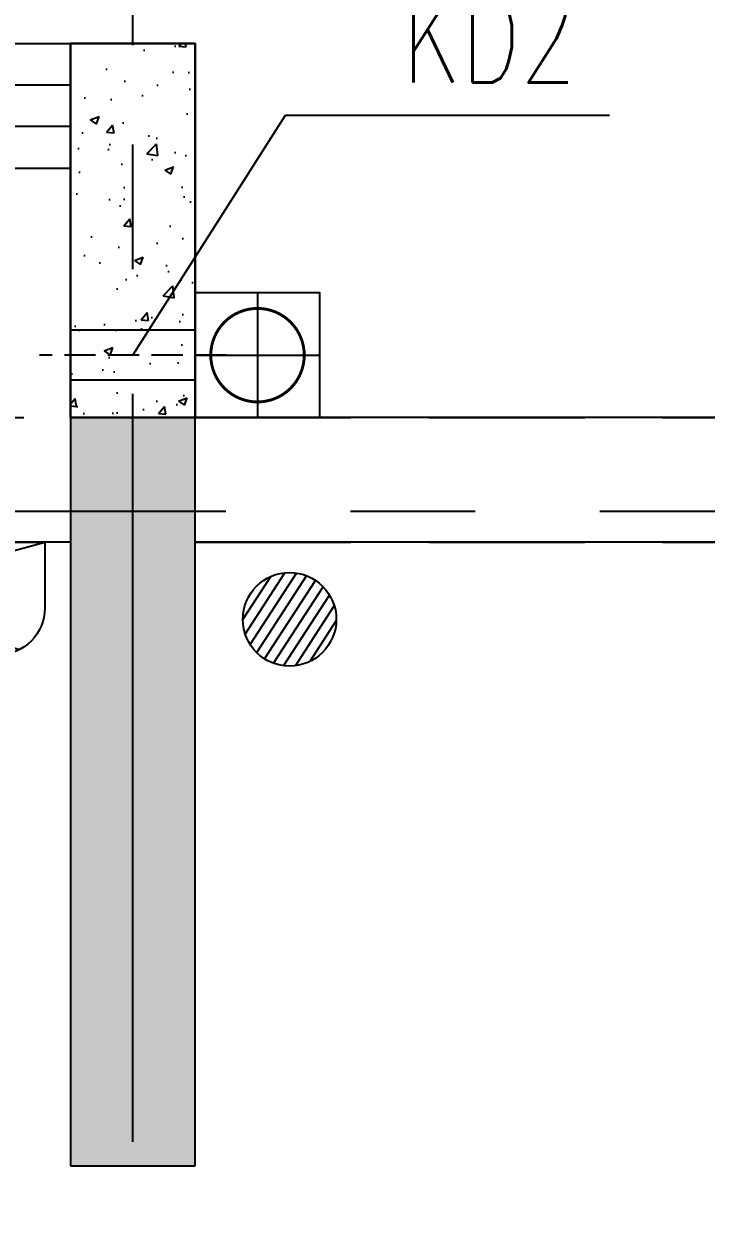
# Model space of a CAD drawing. Header units: millimetres. Extents: x -187744 to 2148, y -49419 to 6550.
# Drawn here: x -28967 to -27873, y -8393 to -6480 of the extents above; entities that cross this region are included whole.
import ezdxf
from ezdxf.enums import TextEntityAlignment as Align

# ---------------------------------------------------------------- set-up
doc = ezdxf.new("R2010")
doc.units = ezdxf.units.MM
doc.header["$LTSCALE"] = 1000
doc.header["$MEASUREMENT"] = 0
for name, pattern in [('B1户型$0$DASH', [0.35, 0.25, -0.1]), ('CONTINOUS', [0]), ('DASH', [0.35, 0.25, -0.1]), ('DASHED2', [0.375, 0.25, -0.125]), ('M-CENTER', [1.8, 1.2, -0.2, 0.2, -0.2])]:
    doc.linetypes.add(name, pattern=pattern)
doc.layers.get('Defpoints').update_dxf_attribs({"color": 136})
for name, color, linetype in [('-N凝结水立管', 150, 'N凝结水50'), ('0w-梁1', 4, 'DASHED2'), ('1#f35层以上墙柱-col_建筑$0$1#f35层以上墙柱-col$0$Col_1#_2F$0$0q-柱0', 3, 'Continuous'), ('1#f35层以上墙柱-col_建筑$0$1#f35层以上墙柱-col$0$Col_1#_2F$0$0q-柱填充', 251, 'Continuous'), ('A-AXIS', 150, 'Continuous'), ('A-DIM', 44, 'Continuous'), ('AXIS', 150, 'Continuous'), ('AXIS_TEXT', 50, 'Continuous'), ('B1户型$0$3T_WOOD', 21, 'Continuous'), ('B1户型$0$KT-HOLE', 211, 'Continuous'), ('B1户型$0$WALL', 2, 'Continuous'), ('B1户型$0$WIND', 4, 'Continuous'), ('B1户型$0$厨卫用具', 15, 'Continuous'), ('B1户型$0$铝膜填充', 49, 'Continuous'), ('DIM_LEAD', 1, 'Continuous'), ('DOTE', 138, 'M-CENTER'), ('KT-HOLE', 211, 'Continuous'), ('PUB_TEXT', 7, 'Continuous'), ('WALL', 160, 'Continuous')]:
    doc.layers.add(name, color=color, linetype=linetype)
doc.layers.add('-给排水辅助线', color=201, linetype='Continuous', plot=False)
doc.layers.add('B1户型$0$0-TTLB', color=1, linetype='Continuous', true_color=0xff0000)
doc.styles.add('-linetext', font='(hs)华森字母.shx', dxfattribs={"width": 0.6, "bigfont": '(hs)华森汉字.shx'})
doc.styles.add('_TCH_DIM', font='SIMPLEX', dxfattribs={"bigfont": 'GBCBIG'})
doc.styles.add('COMPLEX', font='COMPLEX')
doc.styles.add('H-DIM', font='archs.shx', dxfattribs={"width": 0.7})
doc.linetypes.add('N凝结水50', pattern='A,50,-1,["N",-linetext,S=1.5,R=0,X=-0.75,Y=-0.75],-1', length=52)
doc.dimstyles.new('H_DIM_1', dxfattribs={"dimscale": 0, "dimtxt": 2.5, "dimasz": 0.8, "dimexe": 2, "dimexo": 1.5, "dimgap": 0.6, "dimtad": 1, "dimdec": 0, "dimzin": 12, "dimdsep": 46, "dimtxsty": 'H-DIM', "dimblk": 'ARCHTICK', "dimcen": 0.125, "dimclrd": 44, "dimclre": 44, "dimclrt": 50, "dimadec": 0, "dimazin": 0, "dimtfac": 1, "dimtdec": 0, "dimtix": 1, "dimtmove": 2, "dimatfit": 3, "dimldrblk": 'ARCHTICK', "dimfxl": 1, "dimtvp": 1, "dimtolj": 1, "dimtzin": 0, "dimarcsym": 0})

# ---------------------------------------------------------------- blocks, each defined once
blk = doc.blocks.new('_ArchTick')
at = {"color": 0, "linetype": 'ByBlock', "const_width": 0.4}
blk.add_lwpolyline([(-0.5, -0.5), (0.5, 0.5)], dxfattribs=at)
blk = doc.blocks.new('*D56')
at = {"layer": 'A-DIM', "color": 44, "lineweight": -2, "transparency": 16777216}
for p, q in [((-2492.1, 4647.4), (-2492.1, 4984)), ((-92.1, 4647.4), (-92.1, 4984)), ((-2492.1, 4884), (-92.1, 4884))]:
    blk.add_line(p, q, dxfattribs=at)
at = {"layer": 'Defpoints', "color": 0, "transparency": 16777216}
for p in [(-92.1, 4884), (-2492.1, 4572.4), (-92.1, 4572.4)]:
    blk.add_point(p, dxfattribs=at)
at = {"layer": 'A-DIM', "color": 44, "lineweight": -2, "transparency": 16777216, "xscale": 40, "yscale": 40, "zscale": 40, "rotation": 180}
blk.add_blockref('_ArchTick', (-2492.1, 4884), dxfattribs=at)
at = {"layer": 'A-DIM', "color": 44, "lineweight": -2, "transparency": 16777216, "xscale": 40, "yscale": 40, "zscale": 40}
blk.add_blockref('_ArchTick', (-92.1, 4884), dxfattribs=at)
at = {"layer": 'A-DIM', "color": 50, "transparency": 16777216, "insert": (-1292.1, 4981.7), "char_height": 125, "attachment_point": 5, "style": 'H-DIM'}
blk.add_mtext('\\A1;2400', dxfattribs=at)
blk = doc.blocks.new('*D55')
at = {"layer": 'A-DIM', "color": 44, "lineweight": -2, "transparency": 16777216}
for p, q in [((-92.1, 4647.4), (-92.1, 4984)), ((2807.9, 4647.4), (2807.9, 4984)), ((-92.1, 4884), (2807.9, 4884))]:
    blk.add_line(p, q, dxfattribs=at)
at = {"layer": 'Defpoints', "color": 0, "transparency": 16777216}
for p in [(2807.9, 4884), (-92.1, 4572.4), (2807.9, 4572.4)]:
    blk.add_point(p, dxfattribs=at)
at = {"layer": 'A-DIM', "color": 44, "lineweight": -2, "transparency": 16777216, "xscale": 40, "yscale": 40, "zscale": 40, "rotation": 180}
blk.add_blockref('_ArchTick', (-92.1, 4884), dxfattribs=at)
at = {"layer": 'A-DIM', "color": 44, "lineweight": -2, "transparency": 16777216, "xscale": 40, "yscale": 40, "zscale": 40}
blk.add_blockref('_ArchTick', (2807.9, 4884), dxfattribs=at)
at = {"layer": 'A-DIM', "color": 50, "transparency": 16777216, "insert": (1357.9, 4979.1), "char_height": 125, "attachment_point": 5, "style": 'H-DIM'}
blk.add_mtext('\\A1;2900', dxfattribs=at)
blk = doc.blocks.new('A$C1E787874')
for p, q in [((0, 40), (200, 40)), ((0, -40), (200, -40))]:
    blk.add_line(p, q)
at = {"linetype": 'DASH', "ltscale": 0.2}
blk.add_line((-50, 0), (250, 0), dxfattribs=at)
blk = doc.blocks.new('gslg002')
at = {"layer": '-给排水辅助线', "color": 251, "linetype": 'ByBlock'}
blk.add_lwpolyline([(28960.9, 54333.3), (29160.9, 54333.3), (29160.9, 54533.3), (28960.9, 54533.3)], close=True, dxfattribs=at)
at = {"layer": '-给排水辅助线', "linetype": 'ByBlock'}
for points in [[(29060.9, 54333.3), (29060.9, 54533.3)], [(28960.9, 54433.3), (29160.9, 54433.3)]]:
    blk.add_lwpolyline(points, dxfattribs=at)
at = {"const_width": 4.69}
blk.add_lwpolyline([(28985.9, 54433.3, 1), (29135.9, 54433.3, 1)], format="xyb", close=True, dxfattribs=at)
blk = doc.blocks.new('B1户型$0$drtetr')
at = {"layer": 'B1户型$0$铝膜填充'}
h = blk.add_hatch(dxfattribs=at)
h.set_pattern_fill('混凝土', color=256, scale=20)
h.set_pattern_definition([(50, (0, 0), (143.452, -12.5504), [15, -165]), (355, (0, 0), (-27.7503, 150.4384), [12, -132]), (100.4514, (11.95, -1.05), (115.7019, 137.888), [12.748, -140.2284]), (46.1842, (0, 40), (213.4482, -33.1038), [22.5, -247.5]), (96.6356, (17.79, 37.24), (186.9325, 194.8236), [19.122, -210.3426]), (351.1842, (0, 40), (186.9324, 194.8237), [18, -198]), (21, (20, 30), (119.3814, -80.5238), [15, -165]), (326, (20, 30), (48.663, 145.03), [12, -132]), (71.4514, (29.95, 23.29), (168.0445, 64.506), [12.748, -140.2284]), (37.5, (0, 0), (2.43197, 66.57877), [0, -130.4, 0, -134, 0, -132.5]), (7.5, (0, 0), (52.6139, 78.88234), [0, -76.4, 0, -127.4, 0, -50.5]), (327.5, (-44.6, 0), (106.7645, -4.51097), [0, -50, 0, -156, 0, -207]), (317.5, (-64.6, 0), (116.6372, 20.021), [0, -65, 0, -103.6, 0, -147])])
h.paths.add_polyline_path([(3000, 8550), (2800, 8550), (2800, 7950), (3000, 7950)])
at = {"layer": 'B1户型$0$WALL'}
blk.add_lwpolyline([(3000, 8550), (2800, 8550), (2800, 7950), (3000, 7950)], close=True, dxfattribs=at)
blk = doc.blocks.new('B1户型$0$空调室内挂机')
at = {"layer": 'B1户型$0$厨卫用具', "ltscale": 0.6}
for p, q in [((-171.9, -298.4), (0, 338.3)), ((0, 338.3), (-105.6, 338.3)), ((0, -338.3), (0, 338.3)), ((0, -338.3), (-171.9, 298.4)), ((-180.6, 263.3), (-180.6, -263.3)), ((-281.2, 168.7), (-360.4, -12.1)), ((-281.2, 168.7), (-281.2, 86.5)), ((-281.2, 86.5), (-225.8, 86.5)), ((-225.8, 86.5), (-225.8, -110.6)), ((-360.4, -12.1), (-281.2, -192.8)), ((-225.8, -110.6), (-281.2, -110.6)), ((-281.2, -110.6), (-281.2, -192.8)), ((-105.6, -338.3), (0, -338.3))]:
    blk.add_line(p, q, dxfattribs=at)
for centre, start, end in [((-105.6, 263.3), 90, 180), ((-105.6, -263.3), 180, 270)]:
    blk.add_arc(centre, 75, start, end, dxfattribs=at)
blk = doc.blocks.new('B1户型$0$A$C1E787874')
for p, q in [((0, 40), (200, 40)), ((0, -40), (200, -40))]:
    blk.add_line(p, q)
at = {"linetype": 'B1户型$0$DASH', "ltscale": 0.2}
blk.add_line((-50, 0), (250, 0), dxfattribs=at)
blk = doc.blocks.new('B1户型$0$1#2#平面图$0$$TCHSYS$WIN2D')
for p, q in [((-0.5, 0.5), (0.5, 0.5)), ((-0.5, 0.5), (-0.5, -0.5)), ((0.5, 0.5), (0.5, -0.5)), ((0.5, 0.16667), (-0.5, 0.16667)), ((0.5, -0.16667), (-0.5, -0.16667)), ((-0.5, -0.5), (0.5, -0.5))]:
    blk.add_line(p, q)
blk = doc.blocks.new('B1柱子')
at = {"layer": '1#f35层以上墙柱-col_建筑$0$1#f35层以上墙柱-col$0$Col_1#_2F$0$0q-柱填充'}
h = blk.add_hatch(color=256, dxfattribs=at)
h.dxf.hatch_style = 1
h.paths.add_polyline_path([(619391.3, 97284.1), (619191.3, 97284.1), (619191.3, 95934.4), (619391.3, 95934.4)])
h.paths.add_polyline_path([(619191.3, 98184.1), (619391.3, 98184.1), (619391.3, 99384.4), (619191.3, 99384.4)])
at = {"layer": 'WALL'}
blk.add_lwpolyline([(619391.3, 98184.1), (619391.3, 99384.4), (619191.3, 99384.4), (619191.3, 98184.1)], dxfattribs=at)
at = {"layer": '-N凝结水立管', "linetype": 'CONTINOUS', "ltscale": 10, "rotation": 270}
blk.add_blockref('gslg002', (565058.1, 128545.2), dxfattribs=at)
at = {"layer": 'KT-HOLE', "rotation": 180}
blk.add_blockref('A$C1E787874', (619391.5, 99484.2), dxfattribs=at)
blk = doc.blocks.new('liang00000000')
at = {"layer": '0w-梁1', "linetype": 'DASHED2'}
for p, q in [((4070248.2, -1393255.4), (4072448.2, -1393255.4)), ((4072648.2, -1393255.6), (4075348.2, -1393255.6)), ((4070248.2, -1393455.3), (4072448.2, -1393455.3)), ((4072648.2, -1393455.6), (4075348.2, -1393455.6))]:
    blk.add_line(p, q, dxfattribs=at)
blk = doc.blocks.new('QBLOCK2019073115112111')
at = {"layer": 'AXIS'}
blk.add_line((-92.1, 4572.4), (-92.1, 5439.8), dxfattribs=at)
at = {"layer": 'DOTE'}
for p, q in [((-92.1, -4386.9), (-92.1, 4572.4)), ((-6542.9, 3825.1), (6625.8, 3825.1))]:
    blk.add_line(p, q, dxfattribs=at)
at = {"layer": 'AXIS_TEXT', "style": 'COMPLEX', "width": 1.041667}
for p, p2 in [((-5892.1, 5527.8), (-5692.1, 5527.8)), ((-5892.1, 5527.8), (-5692.1, 5527.8)), ((-5192.1, 5527.8), (-4992.1, 5527.8)), ((-5192.1, 5527.8), (-4992.1, 5527.8)), ((-3492.1, 5527.8), (-3292.1, 5527.8)), ((-3492.1, 5527.8), (-3292.1, 5527.8)), ((-2592.1, 5527.8), (-2392.1, 5527.8)), ((-2592.1, 5527.8), (-2392.1, 5527.8)), ((-192.1, 5527.8), (7.9, 5527.8)), ((-192.1, 5527.8), (7.9, 5527.8)), ((2707.9, 5527.8), (2907.9, 5527.8)), ((2707.9, 5527.8), (2907.9, 5527.8)), ((4507.9, 5527.8), (4707.9, 5527.8)), ((4507.9, 5527.8), (4707.9, 5527.8)), ((5507.9, 5527.8), (5707.9, 5527.8)), ((5507.9, 5527.8), (5707.9, 5527.8)), ((-7660.5, 3713.1), (-7460.5, 3713.1)), ((-7660.5, 3713.1), (-7460.5, 3713.1)), ((7521.1, 3713.1), (7521.6, 3713.1)), ((7521.1, 3713.1), (7521.6, 3713.1)), ((-7660.5, 2463.1), (-7460.5, 2463.1)), ((-7660.5, 2463.1), (-7460.5, 2463.1)), ((7521.1, 2463.1), (7521.6, 2463.1)), ((7521.1, 2463.1), (7521.6, 2463.1)), ((-7660.5, 1413.1), (-7460.5, 1413.1)), ((-7660.5, 1413.1), (-7460.5, 1413.1)), ((7521.1, 1413.1), (7521.6, 1413.1)), ((7521.1, 1413.1), (7521.6, 1413.1)), ((-7660.5, 263.1), (-7460.5, 263.1)), ((-7660.5, 263.1), (-7460.5, 263.1)), ((7521.1, 263.1), (7521.6, 263.1)), ((7521.1, 263.1), (7521.6, 263.1)), ((-7660.5, -736.9), (-7460.5, -736.9)), ((-7660.5, -736.9), (-7460.5, -736.9)), ((7521.1, -736.9), (7521.6, -736.9)), ((7521.1, -736.9), (7521.6, -736.9)), ((-7660.5, -1436.9), (-7460.5, -1436.9)), ((-7660.5, -1436.9), (-7460.5, -1436.9)), ((7521.1, -1436.9), (7521.6, -1436.9)), ((7521.1, -1436.9), (7521.6, -1436.9)), ((-7660.5, -2536.9), (-7460.5, -2536.9)), ((-7660.5, -2536.9), (-7460.5, -2536.9)), ((7521.1, -2536.9), (7521.6, -2536.9)), ((7521.1, -2536.9), (7521.6, -2536.9)), ((-7660.5, -4136.9), (-7460.5, -4136.9)), ((-7660.5, -4136.9), (-7460.5, -4136.9)), ((7521.1, -4136.9), (7521.6, -4136.9)), ((7521.1, -4136.9), (7521.6, -4136.9)), ((-5892.1, -5349.9), (-5891.6, -5349.9)), ((-5892.1, -5349.9), (-5891.6, -5349.9)), ((-5192.1, -5349.9), (-5191.6, -5349.9)), ((-5192.1, -5349.9), (-5191.6, -5349.9)), ((-3492.1, -5351.1), (-3491.6, -5351.1)), ((-3492.1, -5351.1), (-3491.6, -5351.1)), ((-2592.1, -5349.9), (-2591.6, -5349.9)), ((-2592.1, -5349.9), (-2591.6, -5349.9)), ((-192.1, -5349.9), (-191.6, -5349.9)), ((-192.1, -5349.9), (-191.6, -5349.9)), ((2707.9, -5349.9), (2708.4, -5349.9)), ((2707.9, -5349.9), (2708.4, -5349.9)), ((4507.9, -5349.9), (4508.4, -5349.9)), ((4507.9, -5349.9), (4508.4, -5349.9)), ((5507.9, -5349.9), (5508.4, -5349.9)), ((5507.9, -5349.9), (5508.4, -5349.9))]:
    blk.add_attdef('A', text='', height=224, dxfattribs=at).set_placement(p, p2, align=Align.FIT)
at = {"layer": 'A-DIM'}
for p1, p2, picture, middle in [((-2492.1, 4572.4), (-92.1, 4572.4), '*D56', (-1292.1, 4981.7)), ((-92.1, 4572.4), (2807.9, 4572.4), '*D55', (1357.9, 4979.1))]:
    dim = blk.add_aligned_dim(p1=p1, p2=p2, distance=311.6, dimstyle='H_DIM_1', override={"dimscale": 50}, dxfattribs=at)
    dim.commit()
    dim.dimension.update_dxf_attribs({"geometry": picture, "text_midpoint": middle})

msp = doc.modelspace()

# ---------------------------------------------------------------- hatches: boundary and pattern name
at = {"layer": '1#f35层以上墙柱-col_建筑$0$1#f35层以上墙柱-col$0$Col_1#_2F$0$0q-柱填充'}
h = msp.add_hatch(color=256, dxfattribs=at)
h.dxf.hatch_style = 1
h.paths.add_polyline_path([(-28892.5, -8311.7), (-28692.5, -8311.7), (-28692.5, -7111.5), (-28892.5, -7111.5)])
h.paths.add_polyline_path([(-28692.5, -9211.7), (-28892.5, -9211.7), (-28892.5, -10561.4), (-28692.5, -10561.4)])
at = {"layer": 'B1户型$0$0-TTLB'}
h = msp.add_hatch(dxfattribs=at)
h.set_pattern_fill('ANSI31', color=256, scale=10, angle=12)
h.set_pattern_definition([(57, (35439.516, -26672.104), (-13.3138953, 8.6461447), [])])
edge = h.paths.add_edge_path()
edge.add_arc((-28541.1, -7435.2), 75, 0, 360)

# ---------------------------------------------------------------- linework, layer by layer
at = {"layer": '1#f35层以上墙柱-col_建筑$0$1#f35层以上墙柱-col$0$Col_1#_2F$0$0q-柱0'}
msp.add_lwpolyline([(-28692.5, -8311.7), (-28692.5, -7111.5), (-28892.5, -7111.5), (-28892.5, -8311.7)], dxfattribs=at)
at = {"layer": 'B1户型$0$0-TTLB'}
msp.add_circle((-28541.1, -7435.2), 75, dxfattribs=at)
at = {"layer": 'B1户型$0$3T_WOOD'}
for p, q in [((-25992.5, -7111.5), (-28692.5, -7111.5)), ((-28892.5, -7311.5), (-31092.5, -7311.5)), ((-25992.5, -7311.5), (-28692.5, -7311.5))]:
    msp.add_line(p, q, dxfattribs=at)
at = {"layer": 'B1户型$0$WALL'}
for p, q in [((-28692.5, -6511.5), (-28892.5, -6511.5)), ((-28892.5, -6511.5), (-28892.5, -6711.5)), ((-28892.5, -6711.5), (-28892.5, -8311.7))]:
    msp.add_line(p, q, dxfattribs=at)
msp.add_lwpolyline([(-28892.5, -6511.5), (-28692.5, -6511.5), (-28692.5, -7111.5), (-28892.5, -7111.5)], close=True, dxfattribs=at)
at = {"layer": 'DIM_LEAD'}
for p, q in [((-28792.3, -7011.6), (-28547.5, -6626.7)), ((-28547.5, -6626.7), (-28027.6, -6626.7))]:
    msp.add_line(p, q, dxfattribs=at)
at = {"layer": 'WALL'}
msp.add_line((-28892.5, -8311.7), (-28692.5, -8311.7), dxfattribs=at)

# ---------------------------------------------------------------- block references
at = {"layer": '-N凝结水立管', "linetype": 'CONTINOUS', "ltscale": 10, "rotation": 270}
msp.add_blockref('gslg002', (-83025.8, 22049.4), dxfattribs=at)
msp.add_blockref('B1柱子', (-648083.9, -106495.8))
at = {"layer": '0w-梁1'}
msp.add_blockref('liang00000000', (-4101340.7, 1386143.9), dxfattribs=at)
at = {"layer": 'A-AXIS'}
msp.add_blockref('QBLOCK2019073115112111', (-28700.4, -11086.6), dxfattribs=at)
at = {"layer": 'B1户型$0$KT-HOLE', "rotation": 180}
msp.add_blockref('B1户型$0$A$C1E787874', (-28692.2, -7011.5), dxfattribs=at)
at = {"layer": 'B1户型$0$WIND', "xscale": -2000, "yscale": -200, "zscale": 200, "rotation": 180}
msp.add_blockref('B1户型$0$1#2#平面图$0$$TCHSYS$WIN2D', (-29892.5, -6611.5), dxfattribs=at)
at = {"layer": 'B1户型$0$厨卫用具', "xscale": -1, "rotation": 270}
msp.add_blockref('B1户型$0$空调室内挂机', (-29272.1, -7311.5), dxfattribs=at)
at = {"layer": 'B1户型$0$铝膜填充'}
msp.add_blockref('B1户型$0$drtetr', (-31692.5, -15061.5), dxfattribs=at)
at = {"layer": 'KT-HOLE', "rotation": 180}
msp.add_blockref('A$C1E787874', (-28692.3, -7011.6), dxfattribs=at)

# ---------------------------------------------------------------- texts
at = {"layer": 'PUB_TEXT', "style": '_TCH_DIM', "width": 0.705882}
msp.add_text('KD2', height=148.75, dxfattribs=at).set_placement((-28360.1, -6574.2))

doc.saveas('drawing.dxf')
